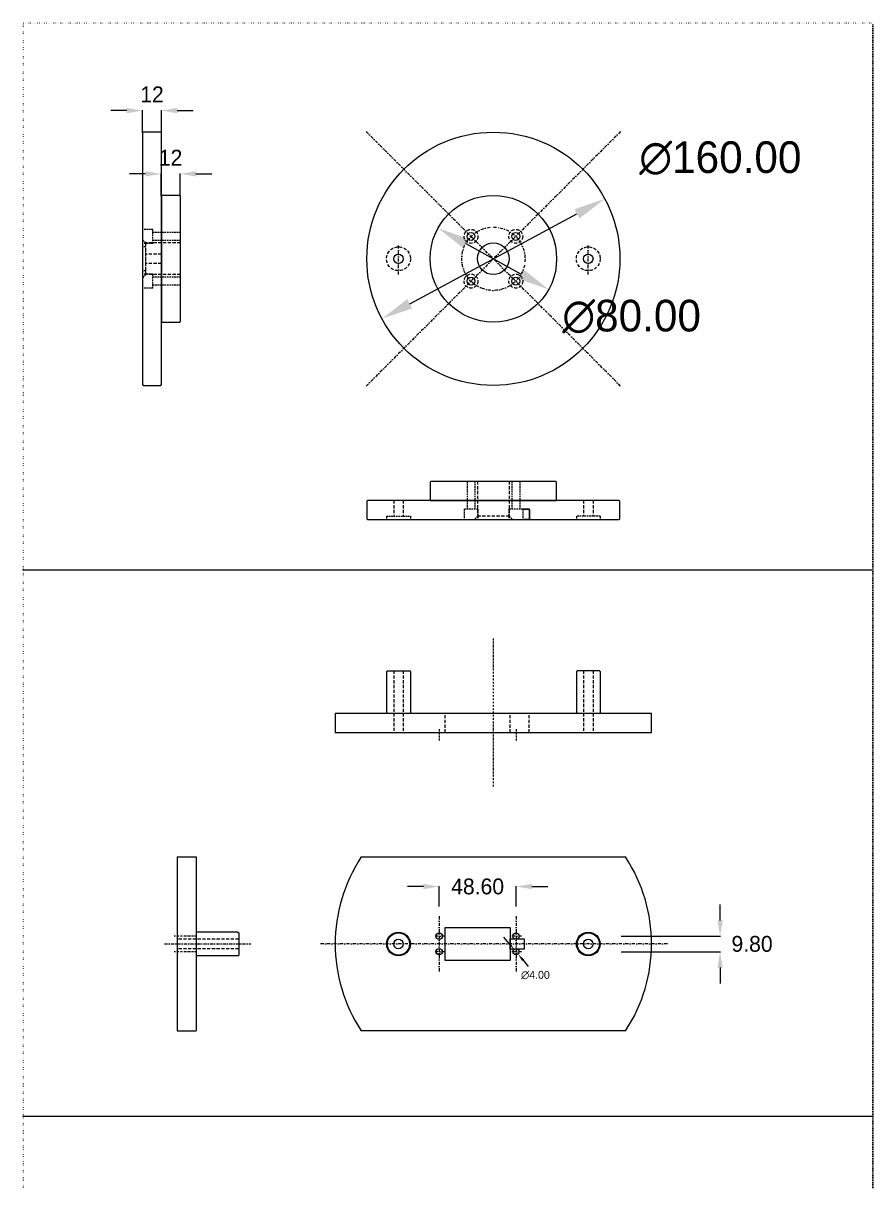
# Model space of a CAD drawing. Header units: millimetres. Extents: x -299 to 2153, y -1673 to 1111.
# Drawn here: x 1616 to 2153, y 379 to 1111 of the extents above; entities that cross this region are included whole.
import ezdxf

# ---------------------------------------------------------------- set-up
doc = ezdxf.new("R2010")
doc.units = ezdxf.units.MM
doc.header["$MEASUREMENT"] = 0
for name, pattern in [('DASHDOT', [0.4, 0.2, -0.1, 0, -0.1]), ('DASHED', [0.3, 0.2, -0.1]), ('DOT', [0.1, 0, -0.1])]:
    doc.linetypes.add(name, pattern=pattern)
doc.layers.get('0').update_dxf_attribs({"linetype": 'CONTINUOUS'})
doc.layers.get('Defpoints').update_dxf_attribs({"linetype": 'CONTINUOUS'})
doc.dimstyles.new('ISO-25', dxfattribs={"dimtxt": 2.5, "dimasz": 2.5, "dimexe": 1.25, "dimexo": 0.625, "dimtad": 1, "dimdsep": 46, "dimtxsty": 'Standard', "dimcen": 2.5, "dimadec": 0, "dimazin": 0, "dimtfac": 1, "dimtmove": 0, "dimatfit": 3, "dimfxl": 1, "dimarcsym": 0})
doc.dimstyles.get("Standard").update_dxf_attribs({"dimtxt": 0.18, "dimasz": 0.18, "dimexe": 0.18, "dimexo": 0.0625, "dimgap": 0.09, "dimtad": 0, "dimtih": 1, "dimtoh": 1, "dimdec": 4, "dimzin": 0, "dimdsep": 46, "dimtxsty": 'Standard', "dimcen": 0.09, "dimadec": 0, "dimazin": 0, "dimtfac": 1, "dimtdec": 4, "dimtofl": 0, "dimtmove": 0, "dimatfit": 3, "dimfxl": 1, "dimtolj": 1, "dimtzin": 0, "dimarcsym": 0})

# ---------------------------------------------------------------- blocks, each defined once
blk = doc.blocks.new('*D22')
at = {"color": 5, "linetype": 'ByBlock', "lineweight": 5, "transparency": 16777216}
for p, q in [((1868.66, 565.24), (1858.66, 565.24)), ((1878.66, 552.65), (1878.66, 565.42)), ((1927.26, 552.65), (1927.26, 565.42)), ((1937.26, 565.24), (1947.26, 565.24))]:
    blk.add_line(p, q, dxfattribs=at)
at = {"color": 5, "linetype": 'ByBlock', "transparency": 16777216}
for points in [[(1868.66, 566.91), (1868.66, 563.58), (1878.66, 565.24)], [(1937.26, 566.91), (1937.26, 563.58), (1927.26, 565.24)]]:
    blk.add_solid(points, dxfattribs=at)
at = {"layer": 'Defpoints', "color": 0, "linetype": 'ByBlock', "transparency": 16777216}
for p in [(1927.26, 565.24), (1878.66, 552.59), (1927.26, 552.59)]:
    blk.add_point(p, dxfattribs=at)
at = {"color": 5, "linetype": 'ByBlock', "lineweight": 5, "transparency": 16777216, "insert": (1902.96, 565.24), "char_height": 10, "attachment_point": 5}
blk.add_mtext('\\A1;48.60', dxfattribs=at)
blk = doc.blocks.new('*D23')
at = {"color": 5, "linetype": 'ByBlock', "lineweight": 5, "transparency": 16777216}
for p, q in [((2056.26, 543.85), (2056.26, 553.85)), ((1993.71, 533.85), (2056.44, 533.85)), ((1993.71, 524.05), (2056.44, 524.05)), ((2056.26, 514.05), (2056.26, 504.05))]:
    blk.add_line(p, q, dxfattribs=at)
at = {"color": 5, "linetype": 'ByBlock', "transparency": 16777216}
for points in [[(2054.59, 543.85), (2057.93, 543.85), (2056.26, 533.85)], [(2054.59, 514.05), (2057.93, 514.05), (2056.26, 524.05)]]:
    blk.add_solid(points, dxfattribs=at)
at = {"layer": 'Defpoints', "color": 0, "linetype": 'ByBlock', "transparency": 16777216}
for p in [(1993.65, 533.85), (1993.65, 524.05), (2056.26, 524.05)]:
    blk.add_point(p, dxfattribs=at)
at = {"color": 5, "linetype": 'ByBlock', "lineweight": 5, "transparency": 16777216, "insert": (2076.48, 528.95), "char_height": 10, "attachment_point": 5}
blk.add_mtext('\\A1;9.80', dxfattribs=at)
blk = doc.blocks.new('*D24')
at = {"color": 5, "linetype": 'ByBlock', "lineweight": 5, "transparency": 16777216}
for p, q in [((1922.8, 529.44), (1919.61, 533.29)), ((1927.17, 524.05), (1927.35, 524.05)), ((1927.26, 523.96), (1927.26, 524.14)), ((1931.73, 518.66), (1934.92, 514.81))]:
    blk.add_line(p, q, dxfattribs=at)
at = {"color": 5, "linetype": 'ByBlock', "transparency": 16777216}
for points in [[(1923.44, 529.97), (1922.16, 528.91), (1925.99, 525.59)], [(1932.37, 519.19), (1931.09, 518.13), (1928.54, 522.51)]]:
    blk.add_solid(points, dxfattribs=at)
at = {"layer": 'Defpoints', "color": 0, "linetype": 'ByBlock', "transparency": 16777216}
for p in [(1925.99, 525.59), (1928.54, 522.51)]:
    blk.add_point(p, dxfattribs=at)
at = {"color": 5, "linetype": 'ByBlock', "lineweight": 5, "transparency": 16777216, "insert": (1939.51, 509.26), "char_height": 5, "attachment_point": 5}
blk.add_mtext('\\A1;∅4.00', dxfattribs=at)
blk = doc.blocks.new('*D35')
at = {"color": 0, "lineweight": -2, "transparency": 16777216}
for p, q in [((1931.54, 803.72), (1935.87, 803.72)), ((1935.69, 803.54), (1935.69, 800.65)), ((1935.69, 797.4), (1935.69, 800.29)), ((1931.54, 797.22), (1935.87, 797.22))]:
    blk.add_line(p, q, dxfattribs=at)
at = {"color": 0, "transparency": 16777216}
for points in [[(1935.66, 803.54), (1935.72, 803.54), (1935.69, 803.72)], [(1935.66, 797.4), (1935.72, 797.4), (1935.69, 797.22)]]:
    blk.add_solid(points, dxfattribs=at)
at = {"layer": 'Defpoints', "color": 0, "transparency": 16777216}
for p in [(1931.48, 803.72), (1931.48, 797.22), (1935.69, 797.22)]:
    blk.add_point(p, dxfattribs=at)
at = {"color": 0, "lineweight": 5, "transparency": 16777216, "insert": (1935.69, 800.47), "char_height": 0.18, "attachment_point": 5}
blk.add_mtext('\\A1;6.5000', dxfattribs=at)
blk = doc.blocks.new('*D36')
at = {"color": 5, "linetype": 'ByBlock', "lineweight": 5, "transparency": 16777216}
blk.add_line((1860.08, 933.58), (1965.79, 990.37), dxfattribs=at)
at = {"color": 5, "linetype": 'ByBlock', "transparency": 16777216}
for points in [[(1964.21, 993.31), (1967.36, 987.44), (1983.4, 999.84)], [(1858.5, 936.51), (1861.66, 930.64), (1842.46, 924.11)]]:
    blk.add_solid(points, dxfattribs=at)
at = {"layer": 'Defpoints', "color": 0, "linetype": 'ByBlock', "transparency": 16777216}
for p in [(1983.4, 999.84), (1842.46, 924.11)]:
    blk.add_point(p, dxfattribs=at)
at = {"color": 5, "linetype": 'ByBlock', "lineweight": 5, "transparency": 16777216, "insert": (2056.44, 1025.53), "char_height": 20, "attachment_point": 5}
blk.add_mtext('\\A1;∅160.00', dxfattribs=at)
blk = doc.blocks.new('*D37')
at = {"color": 5, "linetype": 'ByBlock', "lineweight": 5, "transparency": 16777216}
blk.add_line((1895.44, 971.67), (1930.42, 952.28), dxfattribs=at)
at = {"color": 5, "linetype": 'ByBlock', "transparency": 16777216}
for points in [[(1897.06, 974.59), (1893.83, 968.76), (1877.95, 981.37)], [(1932.04, 955.19), (1928.81, 949.36), (1947.92, 942.58)]]:
    blk.add_solid(points, dxfattribs=at)
at = {"layer": 'Defpoints', "color": 0, "linetype": 'ByBlock', "transparency": 16777216}
for p in [(1877.95, 981.37), (1947.92, 942.58)]:
    blk.add_point(p, dxfattribs=at)
at = {"color": 5, "linetype": 'ByBlock', "lineweight": 5, "transparency": 16777216, "insert": (2000.34, 925.4), "char_height": 20, "attachment_point": 5}
blk.add_mtext('\\A1;∅80.00', dxfattribs=at)
blk = doc.blocks.new('*D38')
at = {"color": 5, "linetype": 'ByBlock', "lineweight": 5, "transparency": 16777216}
for p, q in [((1681.09, 1055.64), (1671.09, 1055.64)), ((1691.09, 1041.54), (1691.09, 1055.82)), ((1703.09, 1041.54), (1703.09, 1055.82)), ((1713.09, 1055.64), (1723.09, 1055.64))]:
    blk.add_line(p, q, dxfattribs=at)
at = {"color": 5, "linetype": 'ByBlock', "transparency": 16777216}
for points in [[(1681.09, 1057.31), (1681.09, 1053.97), (1691.09, 1055.64)], [(1713.09, 1057.31), (1713.09, 1053.97), (1703.09, 1055.64)]]:
    blk.add_solid(points, dxfattribs=at)
at = {"layer": 'Defpoints', "color": 0, "linetype": 'ByBlock', "transparency": 16777216}
for p in [(1703.09, 1055.64), (1691.09, 1041.47), (1703.09, 1041.47)]:
    blk.add_point(p, dxfattribs=at)
at = {"color": 5, "linetype": 'ByBlock', "lineweight": 5, "transparency": 16777216, "insert": (1697.09, 1065.87), "char_height": 10, "attachment_point": 5}
blk.add_mtext('\\A1;12', dxfattribs=at)
blk = doc.blocks.new('*D39')
at = {"color": 5, "linetype": 'ByBlock', "lineweight": 5, "transparency": 16777216}
for p, q in [((1692.84, 1015.64), (1682.84, 1015.64)), ((1702.84, 1001.54), (1702.84, 1015.82)), ((1714.84, 1001.54), (1714.84, 1015.82)), ((1724.84, 1015.64), (1734.84, 1015.64))]:
    blk.add_line(p, q, dxfattribs=at)
at = {"color": 5, "linetype": 'ByBlock', "transparency": 16777216}
for points in [[(1692.84, 1017.31), (1692.84, 1013.97), (1702.84, 1015.64)], [(1724.84, 1017.31), (1724.84, 1013.97), (1714.84, 1015.64)]]:
    blk.add_solid(points, dxfattribs=at)
at = {"layer": 'Defpoints', "color": 0, "linetype": 'ByBlock', "transparency": 16777216}
for p in [(1714.84, 1015.64), (1702.84, 1001.47), (1714.84, 1001.47)]:
    blk.add_point(p, dxfattribs=at)
at = {"color": 5, "linetype": 'ByBlock', "lineweight": 5, "transparency": 16777216, "insert": (1708.84, 1025.87), "char_height": 10, "attachment_point": 5}
blk.add_mtext('\\A1;12', dxfattribs=at)

msp = doc.modelspace()

# ---------------------------------------------------------------- linework, layer by layer
at = {"color": 1, "linetype": 'DASHDOT', "lineweight": 5, "ltscale": 10}
for p, q in [((1993.37454, 881.53389), (1832.49254, 1042.41589)), ((1993.37454, 1042.41589), (1832.49254, 881.53389)), ((1852.93354, 951.97489), (1852.93354, 971.97489)), ((1972.93354, 951.97489), (1972.93354, 971.97489)), ((1878.66354, 546.44832), (1878.66354, 511.44832)), ((1927.26354, 546.44832), (1927.26354, 511.44832)), ((1704.98601, 528.94825), (1759.64662, 528.94825)), ((2022.93354, 528.94832), (1802.93354, 528.94832)), ((1882.19285, 533.84825), (1875.13423, 533.84825)), ((1930.79285, 533.84825), (1923.73423, 533.84825)), ((1882.19285, 524.04825), (1875.13423, 524.04825)), ((1930.79285, 524.04825), (1923.73423, 524.04825))]:
    msp.add_line(p, q, dxfattribs=at)
at = {"color": 2, "linetype": 'DASHED', "lineweight": 5, "ltscale": 5}
for p, q in [((1697.59082, 980.51664), (1691.09082, 980.51664)), ((1697.59082, 971.71703), (1697.59082, 980.51664)), ((1715.09082, 978.61664), (1697.59082, 978.61664)), ((1697.59082, 971.71703), (1691.09082, 971.71703)), ((1715.09082, 973.61703), (1697.59082, 973.61703)), ((1697.59082, 952.23237), (1691.09082, 952.23237)), ((1697.59082, 943.43275), (1697.59082, 952.23237)), ((1715.09082, 950.33237), (1697.59082, 950.33237)), ((1715.09082, 945.33275), (1697.59082, 945.33275)), ((1697.59082, 943.43275), (1691.09082, 943.43275)), ((1896.29179, 821.21593), (1896.29179, 803.71593)), ((1901.2914, 821.21593), (1901.2914, 803.71593)), ((1924.57606, 821.21593), (1924.57606, 803.71593)), ((1929.57568, 821.21593), (1929.57568, 803.71593)), ((1894.39179, 803.71593), (1894.39179, 797.21593)), ((1903.1914, 803.71593), (1894.39179, 803.71593)), ((1903.1914, 803.71593), (1903.1914, 797.21593)), ((1922.67606, 803.71593), (1922.67606, 797.21593)), ((1931.47568, 803.71593), (1922.67606, 803.71593)), ((1931.47568, 803.71593), (1931.47568, 797.21593))]:
    msp.add_line(p, q, dxfattribs=at)
at = {"color": 3, "linetype": 'DASHED', "lineweight": 5, "ltscale": 5}
for p, q in [((1693.09082, 971.97489), (1691.09082, 973.97489)), ((1693.14082, 969.52489), (1691.09082, 969.52489)), ((1693.14082, 954.42489), (1693.14082, 969.52489)), ((1693.14082, 954.42489), (1691.09082, 954.42489)), ((1693.09082, 951.97489), (1691.09082, 949.97489)), ((1845.38354, 799.26593), (1845.38354, 797.21593)), ((1845.38354, 799.26593), (1860.48354, 799.26593)), ((1860.48354, 799.26593), (1860.48354, 797.21593)), ((1902.93354, 799.21593), (1900.93354, 797.21593)), ((1922.93354, 799.21593), (1924.93354, 797.21593)), ((1965.38354, 799.26593), (1965.38354, 797.21593)), ((1980.48354, 799.26593), (1965.38354, 799.26593)), ((1980.48354, 799.26593), (1980.48354, 797.21593))]:
    msp.add_line(p, q, dxfattribs=at)
at = {"color": 3, "linetype": 'DASHED', "lineweight": 5, "ltscale": 10}
for p, q in [((1715.09082, 971.97489), (1693.09082, 971.97489)), ((1693.09082, 951.97489), (1693.09082, 971.97489)), ((1703.09082, 964.97489), (1693.14082, 964.97489)), ((1715.09082, 951.97489), (1693.09082, 951.97489)), ((1703.09082, 958.97489), (1693.14082, 958.97489)), ((1902.93354, 821.21593), (1902.93354, 799.21593)), ((1922.93354, 821.21593), (1922.93354, 799.21593)), ((1849.93354, 809.21593), (1849.93354, 799.26593)), ((1855.93354, 809.21593), (1855.93354, 799.26593)), ((1969.93354, 809.21593), (1969.93354, 799.26593)), ((1975.93354, 809.21593), (1975.93354, 799.26593)), ((1922.93354, 799.21593), (1902.93354, 799.21593))]:
    msp.add_line(p, q, dxfattribs=at)
at = {"color": 2, "linetype": 'ByBlock', "lineweight": 5}
msp.add_line((1924.57606, 797.21593), (1924.57606, 797.21593), dxfattribs=at)
at = {"color": 1, "linetype": 'DASHDOT', "lineweight": 5, "ltscale": 5}
for p, q in [((1912.93354, 628.56166), (1912.93354, 722.43813)), ((1878.66354, 664.65504), (1878.66354, 657.59642)), ((1927.26354, 664.65504), (1927.26354, 657.59642)), ((1718.16002, 533.84825), (1711.10141, 533.84825)), ((1725.21864, 533.84825), (1718.16002, 533.84825)), ((1718.16002, 524.04825), (1711.10141, 524.04825)), ((1725.21864, 524.04825), (1718.16002, 524.04825))]:
    msp.add_line(p, q, dxfattribs=at)
at = {"color": 30, "linetype": 'ByBlock', "lineweight": 5, "ltscale": 5}
for p, q in [((1845.43354, 701.12573), (1845.93354, 701.62573)), ((1860.43354, 701.12573), (1859.93354, 701.62573)), ((1965.43354, 701.12573), (1965.93354, 701.62573)), ((1980.43354, 701.12573), (1979.93354, 701.62573)), ((1751.43354, 536.44825), (1751.93354, 535.94825)), ((1751.43354, 521.44825), (1751.93354, 521.94825))]:
    msp.add_line(p, q, dxfattribs=at)
at = {"color": 30, "linetype": 'ByBlock', "lineweight": 5}
for p, q in [((1845.43354, 701.12573), (1845.43354, 674.62573)), ((1860.43354, 701.12573), (1860.43354, 674.62573)), ((1965.43354, 701.12573), (1965.43354, 674.62573)), ((1980.43354, 701.12573), (1980.43354, 674.62573)), ((1712.93354, 583.94825), (1712.93354, 473.94825)), ((1712.93354, 583.94825), (1724.93354, 583.94825)), ((1724.93354, 583.94825), (1724.93354, 473.94825)), ((1751.43354, 536.44825), (1724.93354, 536.44825)), ((1751.43354, 521.44825), (1724.93354, 521.44825)), ((1712.93354, 473.94825), (1724.93354, 473.94825))]:
    msp.add_line(p, q, dxfattribs=at)
at = {"color": 30, "linetype": 'DASHED', "lineweight": 5, "ltscale": 5}
for p, q in [((1845.43354, 700.62573), (1845.43354, 699.62573)), ((1860.43354, 700.62573), (1860.43354, 699.62573)), ((1965.43354, 700.62573), (1965.43354, 699.62573)), ((1980.43354, 700.62573), (1980.43354, 699.62573)), ((1750.93354, 536.44825), (1749.93354, 536.44825)), ((1750.93354, 521.44825), (1749.93354, 521.44825))]:
    msp.add_line(p, q, dxfattribs=at)
at = {"color": 30, "lineweight": 5, "ltscale": 5}
for p, q in [((1845.93354, 701.62573), (1859.93354, 701.62573)), ((1979.93354, 701.62573), (1965.93354, 701.62573)), ((1751.93354, 535.94825), (1751.93354, 521.94825))]:
    msp.add_line(p, q, dxfattribs=at)
at = {"color": 30, "linetype": 'DASHED', "lineweight": 5, "ltscale": 10}
for p, q in [((1849.93354, 701.62573), (1849.93354, 662.62573)), ((1855.93354, 701.62573), (1855.93354, 662.62573)), ((1969.93354, 701.62573), (1969.93354, 662.62573)), ((1975.93354, 701.62573), (1975.93354, 662.62573)), ((1882.46354, 662.62573), (1882.46354, 674.62573)), ((1923.46354, 662.62573), (1923.46354, 674.62573)), ((1935.46354, 662.62573), (1935.46354, 674.62573)), ((1751.93354, 531.94825), (1712.93354, 531.94825)), ((1751.93354, 525.94825), (1712.93354, 525.94825))]:
    msp.add_line(p, q, dxfattribs=at)
at = {"color": 253, "linetype": 'DOT', "lineweight": 5, "ltscale": 10}
for points in [[(2152.84411, 1110.86654), (1615.63395, 1110.86654), (1615.63395, 765.46597), (2152.84411, 765.46597)], [(2152.84411, 765.46597), (1615.63395, 765.46597), (1615.63395, 420.0654), (2152.84411, 420.0654)], [(2152.84411, 420.0654), (1615.63395, 420.0654), (1615.63395, 74.66483), (2152.84411, 74.66483)]]:
    msp.add_lwpolyline(points, close=True, dxfattribs=at)
at = {"color": 3, "linetype": 'ByBlock', "lineweight": 5, "ltscale": 10}
for points in [[(1703.09082, 882.47489), (1703.09082, 1041.47489), (1702.59082, 1041.97489), (1691.59082, 1041.97489), (1691.09082, 1041.47489), (1691.09082, 882.47489), (1691.59082, 881.97489), (1702.59082, 881.97489)], [(1715.09082, 922.47489), (1715.09082, 1001.47489), (1714.59082, 1001.97489), (1703.09082, 1001.97489), (1703.09082, 921.97489), (1714.59082, 921.97489)], [(1952.43354, 821.21593), (1873.43354, 821.21593), (1872.93354, 820.71593), (1872.93354, 809.21593), (1952.93354, 809.21593), (1952.93354, 820.71593)], [(1992.43354, 809.21593), (1833.43354, 809.21593), (1832.93354, 808.71593), (1832.93354, 797.71593), (1833.43354, 797.21593), (1992.43354, 797.21593), (1992.93354, 797.71593), (1992.93354, 808.71593)]]:
    msp.add_lwpolyline(points, close=True, dxfattribs=at)
at = {"color": 30, "linetype": 'ByBlock', "lineweight": 5, "ltscale": 10}
msp.add_lwpolyline([(2012.93354, 674.62573), (1812.93354, 674.62573), (1812.93354, 662.62573), (2012.93354, 662.62573)], close=True, dxfattribs=at)
at = {"color": 30, "linetype": 'ByBlock', "lineweight": 5}
for points in [[(1829.41703, 583.94825), (1996.45005, 583.94825)], [(1996.45005, 473.94838), (1829.41703, 473.94838)]]:
    msp.add_lwpolyline(points, dxfattribs=at)
for points in [[(1882.46354, 539.44832), (1923.46354, 539.44832), (1923.46354, 518.44832), (1882.46354, 518.44832)], [(1923.46354, 532.19832), (1932.46354, 532.19832), (1932.46354, 525.69832), (1923.46354, 525.69832)]]:
    msp.add_lwpolyline(points, close=True, dxfattribs=at)
at = {"color": 3, "linetype": 'ByBlock', "lineweight": 5}
for centre, radius in [((1912.93354, 961.97489), 80), ((1912.93354, 961.97489), 40), ((1898.7914, 976.11703), 2.5), ((1927.07568, 976.11703), 2.5), ((1912.93354, 961.97489), 10), ((1852.93354, 961.97489), 3), ((1972.93354, 961.97489), 3), ((1898.7914, 947.83275), 2.5), ((1927.07568, 947.83275), 2.5)]:
    msp.add_circle(centre, radius, dxfattribs=at)
at = {"color": 1, "linetype": 'DASHDOT', "lineweight": 5, "ltscale": 10}
msp.add_circle((1912.93354, 961.97489), 20, dxfattribs=at)
at = {"color": 3, "linetype": 'DASHED', "lineweight": 5, "ltscale": 10}
for centre, radius in [((1898.7914, 976.11703), 4.4), ((1927.07567, 976.11703), 4.4), ((1852.93354, 961.97489), 7.55), ((1972.93354, 961.97489), 7.55), ((1898.7914, 947.83275), 4.4), ((1927.07567, 947.83275), 4.4)]:
    msp.add_circle(centre, radius, dxfattribs=at)
at = {"color": 30, "linetype": 'ByBlock', "lineweight": 5}
for centre, radius in [((1852.93354, 528.94832), 7.5), ((1852.93354, 528.94832), 7), ((1878.66354, 533.84825), 2), ((1927.26354, 533.84825), 2), ((1972.93354, 528.94832), 7.5), ((1972.93354, 528.94832), 7), ((1852.93354, 528.94832), 3), ((1972.93354, 528.94832), 3), ((1878.66354, 524.04825), 2), ((1927.26354, 524.04825), 2)]:
    msp.add_circle(centre, radius, dxfattribs=at)
for start, end in [(146.63303029, 213.36696971), (326.63303029, 33.36696971)]:
    msp.add_arc((1912.93354, 528.94832), 100, start, end, dxfattribs=at)

# ---------------------------------------------------------------- dimensions: what is measured, and where the dimension line sits
at = {"color": 2, "linetype": 'ByBlock', "lineweight": 5}
for base, p1, p2, override, picture, middle in [((1703.09082, 1055.64049), (1691.09082, 1041.47489), (1703.09082, 1041.47489), {"dimtxt": 10, "dimasz": 10, "dimexe": 0.18, "dimexo": 0.0625, "dimgap": 0.09, "dimtad": 0, "dimtih": 1, "dimtoh": 1, "dimdec": 0, "dimzin": 0, "dimcen": 0.09, "dimclrd": 5, "dimclre": 5, "dimclrt": 5, "dimtofl": 0, "dimtmove": 2, "dimtolj": 1, "dimtzin": 0, "dimlwd": 5, "dimlwe": 5}, '*D38', (1697.09082, 1065.86549)), ((1714.84082, 1015.64049), (1702.84082, 1001.47489), (1714.84082, 1001.47489), {"dimtxt": 10, "dimasz": 10, "dimexe": 0.18, "dimexo": 0.0625, "dimgap": 0.09, "dimtad": 0, "dimtih": 1, "dimtoh": 1, "dimdec": 0, "dimzin": 0, "dimcen": 0.09, "dimclrd": 5, "dimclre": 5, "dimclrt": 5, "dimtofl": 0, "dimtmove": 2, "dimtolj": 1, "dimtzin": 0, "dimlwd": 5, "dimlwe": 5}, '*D39', (1708.84082, 1025.86549)), ((1927.26354, 565.24457), (1878.66354, 552.59055), (1927.26354, 552.59055), {"dimtxt": 10, "dimasz": 10, "dimexe": 0.18, "dimexo": 0.0625, "dimgap": 0.09, "dimtad": 0, "dimtih": 1, "dimtoh": 1, "dimzin": 0, "dimcen": 0.09, "dimclrd": 5, "dimclre": 5, "dimclrt": 5, "dimtofl": 0, "dimtmove": 2, "dimtolj": 1, "dimtzin": 0, "dimlwd": 5, "dimlwe": 5}, '*D22', (1902.96354, 565.24457))]:
    dim = msp.add_linear_dim(base=base, p1=p1, p2=p2, dimstyle='ISO-25', override=override, dxfattribs=at)
    dim.commit()
    dim.dimension.update_dxf_attribs({"geometry": picture, "text_midpoint": middle})
for p1, p2, override, picture, middle in [((1842.46238, 924.10914), (1983.4047, 999.84064), {"dimtxt": 20, "dimasz": 20, "dimexe": 0.18, "dimexo": 0.0625, "dimgap": 0.09, "dimtad": 0, "dimtih": 1, "dimtoh": 1, "dimzin": 0, "dimcen": 0.09, "dimclrd": 5, "dimclre": 5, "dimclrt": 5, "dimtofl": 0, "dimtmove": 2, "dimtolj": 1, "dimtzin": 0, "dimlwd": 5, "dimlwe": 5}, '*D36', (2056.44128, 1025.53028)), ((1877.95138, 981.37201), (1947.9157, 942.57777), {"dimtxt": 20, "dimasz": 20, "dimexe": 0.18, "dimexo": 0.0625, "dimgap": 0.09, "dimtad": 0, "dimtih": 1, "dimtoh": 1, "dimzin": 0, "dimcen": 0.09, "dimclrd": 5, "dimclre": 5, "dimclrt": 5, "dimtofl": 0, "dimtmove": 2, "dimtolj": 1, "dimtzin": 0, "dimlwd": 5, "dimlwe": 5}, '*D37', (2000.33825, 925.39556)), ((1925.98803, 525.58873), (1928.53905, 522.50778), {"dimtxt": 5, "dimasz": 5, "dimexe": 0.18, "dimexo": 0.0625, "dimgap": 0.09, "dimtad": 0, "dimtih": 1, "dimtoh": 1, "dimzin": 0, "dimcen": 0.09, "dimclrd": 5, "dimclre": 5, "dimclrt": 5, "dimtofl": 0, "dimtmove": 2, "dimtolj": 1, "dimtzin": 0, "dimlwd": 5, "dimlwe": 5}, '*D24', (1939.51028, 509.25752))]:
    dim = msp.add_diameter_dim_2p(p1=p1, p2=p2, dimstyle='ISO-25', override=override, dxfattribs=at)
    dim.commit()
    dim.dimension.update_dxf_attribs({"geometry": picture, "text_midpoint": middle, "dimtype": 163})
at = {"lineweight": 5}
dim = msp.add_linear_dim(base=(1935.6928, 797.21593), p1=(1931.47568, 803.71593), p2=(1931.47568, 797.21593), angle=90, dimstyle='Standard', dxfattribs=at)
dim.commit()
dim.dimension.update_dxf_attribs({"geometry": '*D35', "text_midpoint": (1935.6928, 800.46593), "dimtype": 160})
at = {"color": 2, "linetype": 'ByBlock', "lineweight": 5}
dim = msp.add_linear_dim(base=(2056.25919, 524.04825), p1=(1993.64727, 533.84825), p2=(1993.64727, 524.04825), angle=90, dimstyle='ISO-25', override={"dimtxt": 10, "dimasz": 10, "dimexe": 0.18, "dimexo": 0.0625, "dimgap": 0.09, "dimtad": 0, "dimtih": 1, "dimtoh": 1, "dimzin": 0, "dimcen": 0.09, "dimclrd": 5, "dimclre": 5, "dimclrt": 5, "dimtofl": 0, "dimtmove": 2, "dimtolj": 1, "dimtzin": 0, "dimlwd": 5, "dimlwe": 5}, dxfattribs=at)
dim.commit()
dim.dimension.update_dxf_attribs({"geometry": '*D23', "text_midpoint": (2076.48419, 528.94825)})

doc.saveas('drawing.dxf')
